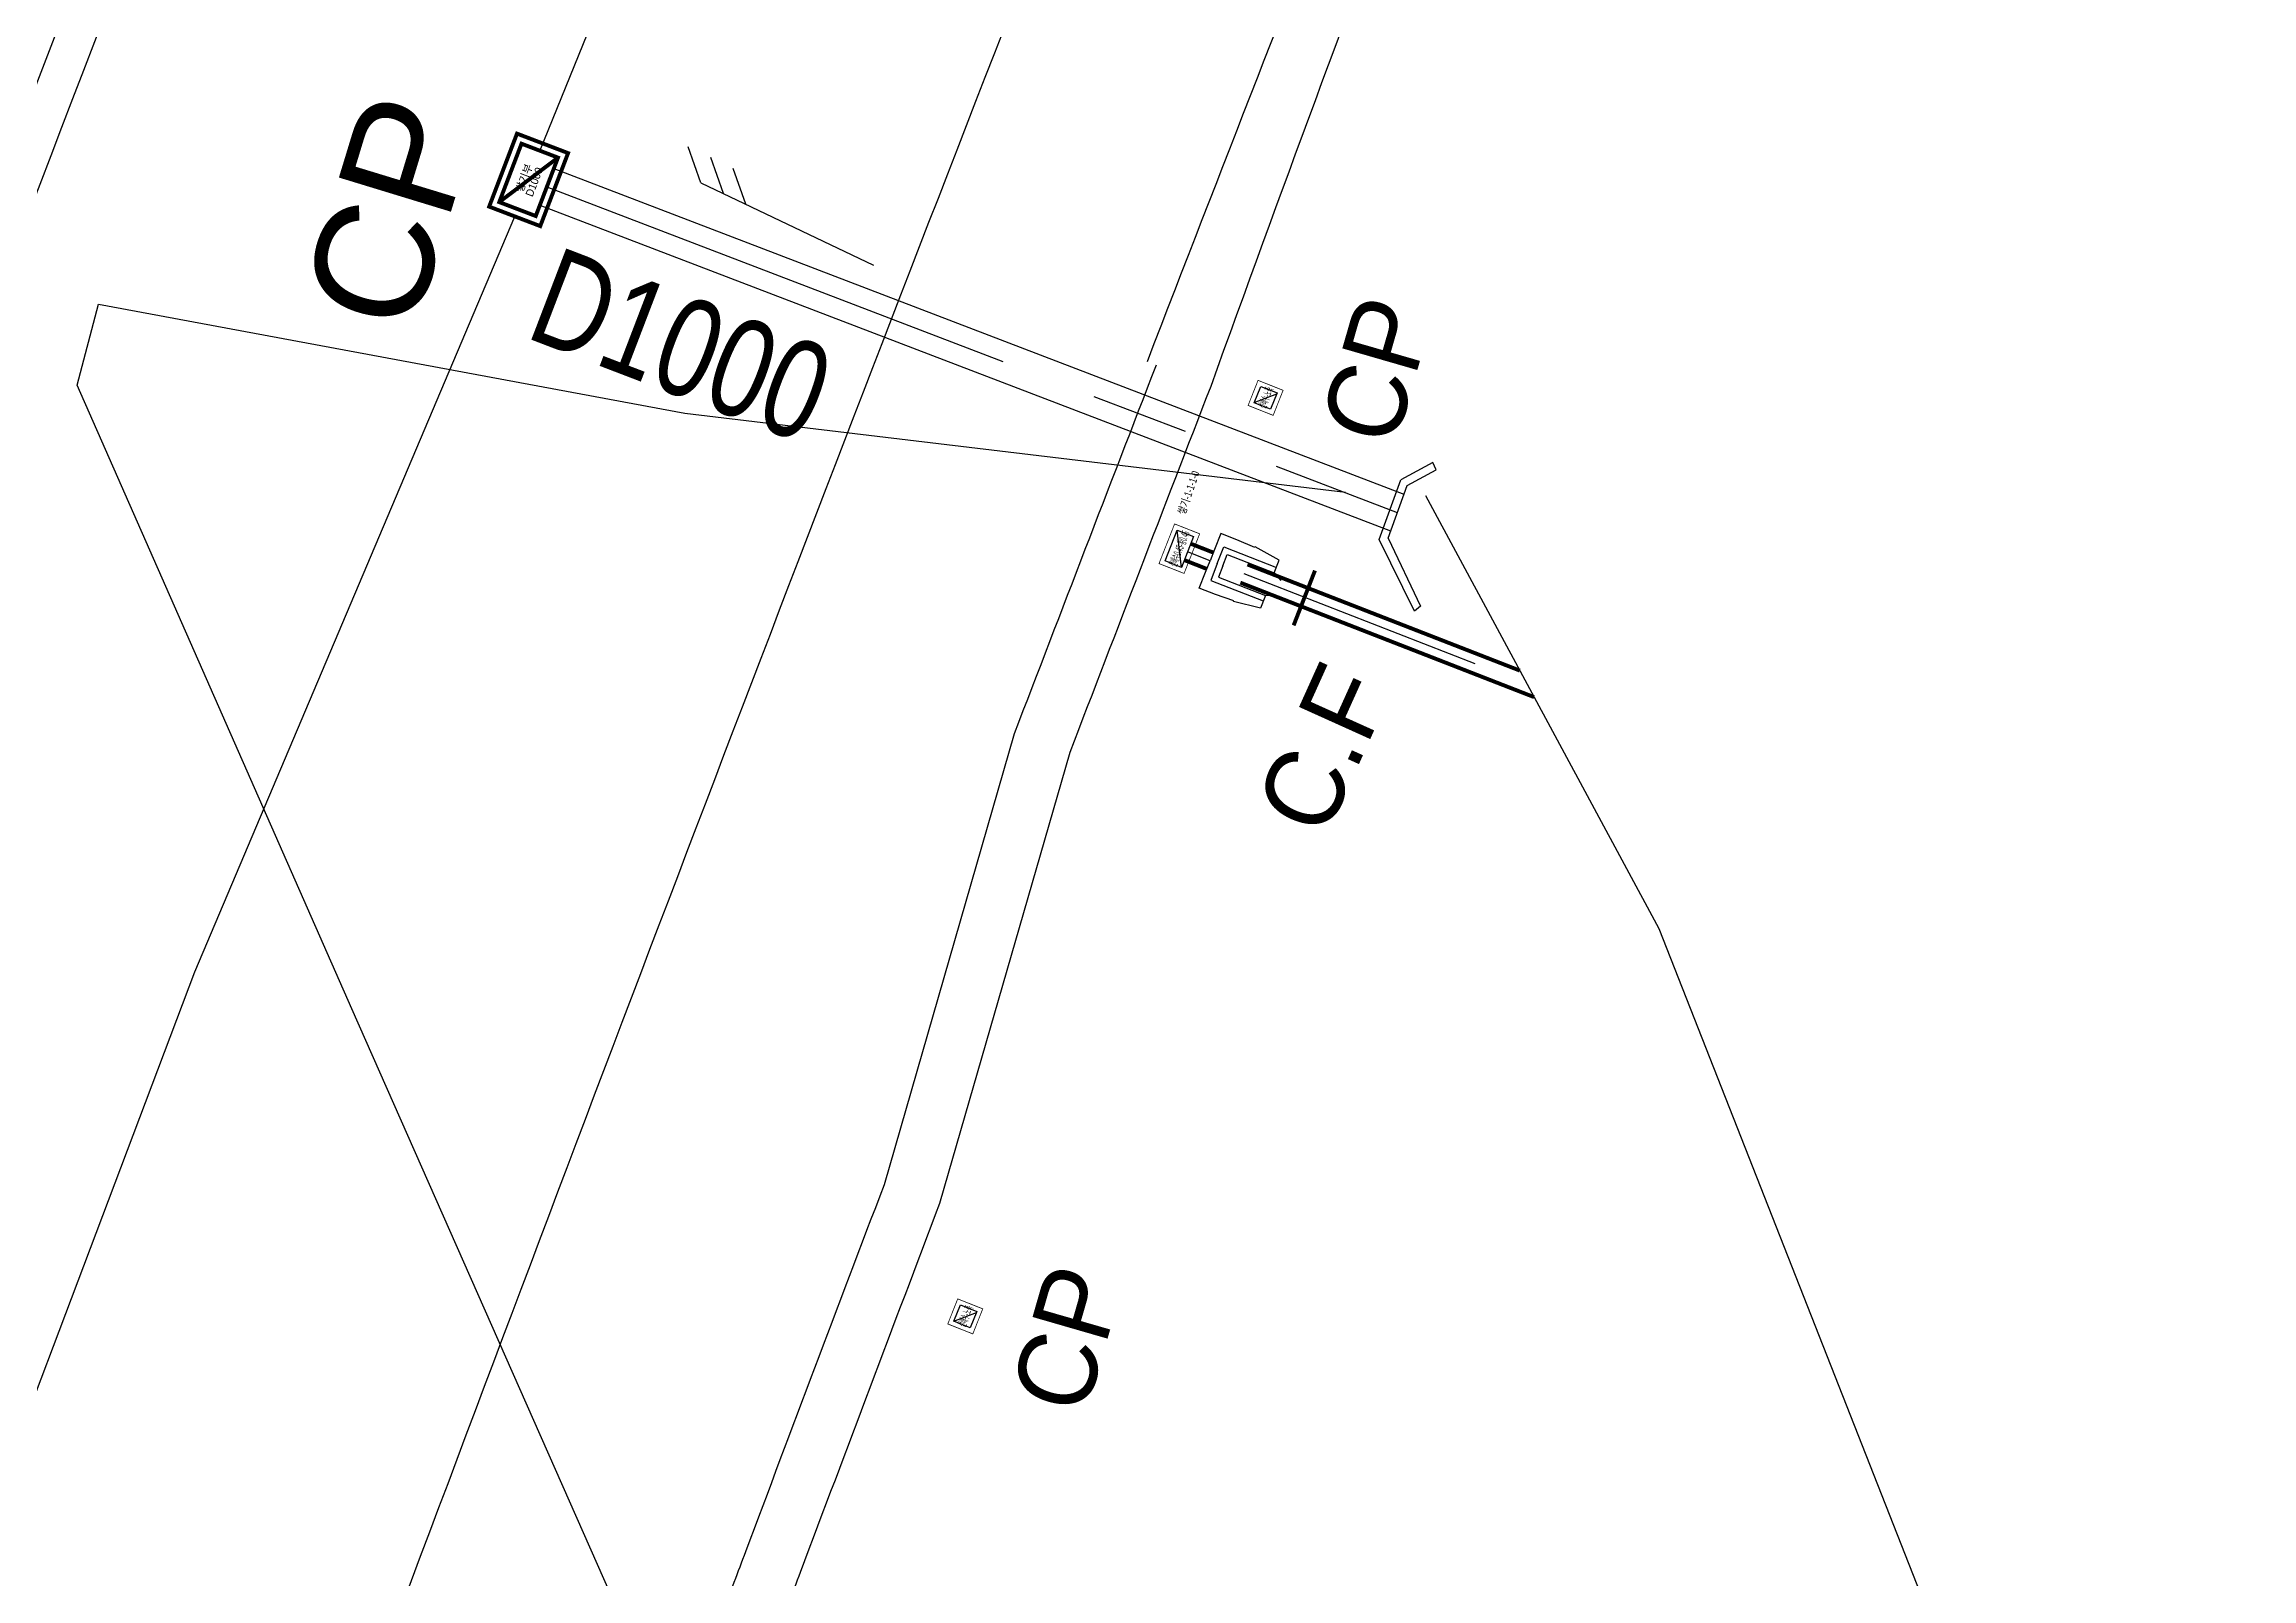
# Model space of a CAD drawing. Header units: millimetres. Extents: x 219390 to 221240, y 444648 to 450301.
# Drawn here: x 220054.9 to 220111.4, y 447804.1 to 447843.4 of the extents above; entities that cross this region are included whole.
import ezdxf
from ezdxf.enums import TextEntityAlignment as Align

# ---------------------------------------------------------------- set-up
doc = ezdxf.new("R2010")
doc.units = ezdxf.units.MM
doc.linetypes.add('7', pattern=[20, 12.5, -2.5, 2.5, -2.5])
doc.linetypes.add('HIDDEN', pattern=[9.524999999999999, 6.35, -3.175])
for name, color, linetype in [('##배수관날개벽', 130, 'Continuous'), ('[도면]U형 V형 측구', 4, 'Continuous'), ('[도면]노면측구', 5, 'Continuous'), ('[도면]배수구조물도수로+방수거+집수거', 30, 'Continuous'), ('[도면]선배수집수정', 4, 'Continuous'), ('[도면]소단측구', 5, 'Continuous'), ('[도면]연속배수시설', 152, 'Continuous'), ('[도면]제작집수정', 30, 'Continuous'), ('[도면]집수정(깎기+쌓기)', 30, 'Continuous'), ('[도면]횡배수관', 30, 'Continuous')]:
    doc.layers.add(name, color=color, linetype=linetype)
doc.layers.add('[도면]배수구조물 텍스트숨김', color=30, linetype='Continuous', plot=False)
doc.styles.add('Han_Romanstyle', font='Dotum.TTF')
doc.styles.get("Standard").update_dxf_attribs({"font": 'arial.ttf'})
doc.styles.add('돋움', font='Dotum.TTF')
doc.linetypes.add('E-WFLOW04', pattern='A,1.5,[32,kscals.shx,S=0.1,R=0,X=0,Y=0],0', length=1.5)
doc.linetypes.add('H-DICHD022', pattern='A,0.9,[32,kosdic.shx,S=0.1,R=0,X=0,Y=0],-0.333333,["D2-2",Standard,S=0.2,R=0,X=0,Y=-0.1],-0.816667', length=2.05)
doc.linetypes.add('H-DICHD04', pattern='A,0.9,[32,kscals.shx,S=0.1,R=0,X=0,Y=0],-0.333333,["D4",Standard,S=0.2,R=0,X=0,Y=-0.1],-0.416667', length=1.65)
doc.linetypes.add('H-DICHL022', pattern='A,0.9,[32,kosdic.shx,S=0.1,R=0,X=0,Y=0],-0.333333,["L2-2",Standard,S=0.2,R=0,X=0,Y=-0.1],-0.816667', length=2.05)
doc.linetypes.add('H-DICHM08', pattern='A,0.9,[32,kosdic.shx,S=0.1,R=0,X=0,Y=0],-0.333333,["M8",Standard,S=0.2,R=0,X=0,Y=-0.1],-0.416667', length=1.649999999999999)
doc.linetypes.add('H-DICHS01', pattern='A,0.9,[32,kosdic.shx,S=0.1,R=0,X=0,Y=0],-0.35,["S1",Standard,S=0.2,R=0,X=0,Y=-0.1],-0.4417462482946794', length=1)
doc.linetypes.add('H-DICHU05', pattern='A,0.9,0,[32,KSCALS.SHX,S=0.1,R=0,X=0,Y=0],-0.333333,0,["U5",Standard,S=0.2,R=0,X=0,Y=-0.1],-0.416667', length=1.65)
doc.linetypes.add('H-DICHV01R', pattern='A,0.9,[32,kscals.shx,S=0.1,R=0,X=0,Y=0],-0.666667,["V1",Standard,S=0.2,R=180,X=0,Y=0.1],-0.083333', length=1.65)

# ---------------------------------------------------------------- blocks, each defined once
blk = doc.blocks.new('A$C31C57068')
at = {"layer": '[도면]소단측구', "color": 4, "ltscale": 8}
blk.add_line((-0.6612789927166887, -0.1596468335483223), (0.8132873749127612, 0.2544757035793737), dxfattribs=at)
at = {"layer": '[도면]소단측구', "color": 4, "ltscale": 8, "flags": 128}
for points in [[(-0.4687284234387334, -0.1055702372104861), (-0.7347270906029735, 0.04378026985796168)], [(-0.2761778541898821, -0.05149364081444219), (-0.5421765213541221, 0.09785686625400558)], [(-0.6612789927166887, -0.1596468335483223), (-0.9272776598809287, -0.01029632647987455)]]:
    blk.add_lwpolyline(points, dxfattribs=at)
at = {"layer": '[도면]소단측구', "color": 4, "ltscale": 8}
blk.add_solid([(0.8132873749127612, 0.2544757035793737), (0.120105325547047, 0.05979995669331403), (0.07143638879060747, 0.2330954690696672), (0.8132873749127612, 0.2544757035793737)], dxfattribs=at)
blk = doc.blocks.new('A$C4A554AB3')
at = {"layer": '[도면]선배수집수정', "color": 0, "const_width": 0.02}
blk.add_lwpolyline([(0.00562103044510065, 0.006293829333278211), (0.00562103050694629, 0.696293829332878), (0.6956210306136391, 0.6962938294079113), (0.6956210304451552, 0.006293829333278211)], close=True, dxfattribs=at)
at = {"layer": '[도면]선배수집수정', "color": 0}
blk.add_lwpolyline([(0.1256210304636362, 0.1262938293331691), (0.1256210304881925, 0.5762938293402631), (0.5756210305632713, 0.5762938294002897), (0.5756210304957413, 0.1262938293331691)], close=True, dxfattribs=at)
blk = doc.blocks.new('A$C14DC56A9')
at = {"layer": '[도면]배수구조물도수로+방수거+집수거', "color": 3}
for points in [[(0.7530006000956746, 1.523000028680598), (0.4430006000957292, 1.523000028680598), (0.4430006000957292, 0.2300000286804789), (0.0930006000955928, 0.2300000286804789), (6.000957455e-07, 0.9300000286802969), (0.0200006000957274, 0.9300000286802969), (6.000957455e-07, 1.430000028680296), (6.000957455e-07, 1.873000028680507), (0.4430006000957292, 1.873000028680507), (0.7530006000956746, 1.873000028680507)], [(0.7530006000956746, 1.523000028680598), (1.06300060009562, 1.523000028680598), (1.06300060009562, 0.2300000286804789), (1.413000600095756, 0.2300000286804789), (1.506000600095603, 0.9300000286802969), (1.486000600095621, 0.9300000286802969), (1.506000600095603, 1.430000028680296), (1.506000600095603, 1.873000028680507), (1.06300060009562, 1.873000028680507), (0.7530006000956746, 1.873000028680507)], [(0.7530006000956746, 1.673000028680689), (0.2930006000956382, 1.673000028680689), (0.2930006000956382, 0.2300000286804789)], [(0.7530006000956746, 1.673000028680689), (1.21300060009571, 1.673000028680689), (1.21300060009571, 0.2300000286804789)], [(0.4430006000957292, 0.2300000286804789), (0.5560006000957856, 2.86804607e-08)], [(1.06300060009562, 0.2300000286804789), (0.9500006000955636, 2.86804607e-08)]]:
    blk.add_lwpolyline(points, dxfattribs=at)

msp = doc.modelspace()

# ---------------------------------------------------------------- linework, layer by layer
at = {"layer": '##배수관날개벽', "color": 4, "linetype": 'Continuous', "flags": 128}
for points in [[(220089.064450663, 447830.6776370495), (220089.6190515491, 447832.2085081651)], [(220089.779048296, 447832.0625970931), (220090.5272306871, 447832.4680861103), (220090.4423974409, 447832.6492029796), (220089.6190515491, 447832.2085081651)], [(220089.2921547536, 447830.717722547), (220089.779048296, 447832.0625970931)], [(220089.2921547536, 447830.717722547), (220090.122335239, 447828.97638039), (220089.9693462372, 447828.8475612713), (220089.064450663, 447830.6776370495)]]:
    msp.add_lwpolyline(points, dxfattribs=at)
at = {"layer": '[도면]U형 V형 측구', "color": 4, "linetype": 'H-DICHV01R', "ltscale": 10, "flags": 128}
for points in [[(220086.6105409631, 447887.4673519752), (220067.5697350105, 447840.6334951542)], [(220090.2499326579, 447831.8101476702), (220096.2260721611, 447820.7226728662), (220106.2284623796, 447795.3010968615), (220108.4786395674, 447787.9291353842), (220110.0432870262, 447781.7694796913)]]:
    msp.add_lwpolyline(points, dxfattribs=at)
at = {"layer": '[도면]U형 V형 측구', "color": 4, "linetype": 'H-DICHU05', "ltscale": 9, "flags": 128}
msp.add_lwpolyline([(220048.5245012988, 447792.1876042628), (220051.1718241388, 447799.6137607854), (220058.7344741465, 447819.6133518665), (220066.928470526, 447838.951597458)], dxfattribs=at)
at = {"layer": '[도면]노면측구', "color": 4, "linetype": 'H-DICHL022', "ltscale": 10, "flags": 128}
for points in [[(220084.7609770187, 447834.6082598176, -0.01029267507241374), (220095.8904725248, 447863.6767797616), (220096.1850301524, 447864.4178624048), (220096.5538375188, 447865.345048651), (220096.922825133, 447866.2719103658), (220097.2920817622, 447867.198673578), (220097.6616065553, 447868.1253388351), (220098.0313985597, 447869.0519064282), (220098.4014568235, 447869.9783766509), (220098.7717803947, 447870.9047497974), (220099.1423683217, 447871.8310261613), (220099.5132196535, 447872.757206039), (220099.8843334387, 447873.6832897261), (220100.2557087268, 447874.6092775202), (220100.6273445669, 447875.5351697178), (220100.9992400095, 447876.46096662), (220101.3713941037, 447877.3866685233), (220101.7438059006, 447878.3122757299), (220102.1164744502, 447879.2377885394), (220102.4893988035, 447880.1632072541), (220102.8625780118, 447881.088532177), (220103.2360111262, 447882.0137636109), (220103.6096971982, 447882.938901859), (220103.9836352801, 447883.8639472277), (220104.3578244235, 447884.788900021), (220104.7322636813, 447885.7137605465), (220105.1069521058, 447886.6385291106), (220105.4818887499, 447887.5632060207), (220111.4127394656, 447902.1789157354)], [(220067.2228277353, 447788.2907920638, -0.0002696104673917625), (220068.5139584799, 447791.7703749923), (220073.6388851649, 447802.6291183173, -0.000126086893874656), (220074.2494630096, 447804.2533265937, -0.0007336819987617345), (220077.818574842, 447813.6982404063), (220081.1498833267, 447825.2342457613, -0.0007297439074220247), (220084.7609770187, 447834.6082598176, -0.0007297439074220247)]]:
    msp.add_lwpolyline(points, format="xyb", dxfattribs=at)
at = {"layer": '[도면]노면측구', "color": 4, "linetype": 'H-DICHD022', "ltscale": 10, "flags": 128}
msp.add_lwpolyline([(220032.2914743041, 447779.7210424547, -0.007149669665671688), (220067.8658968327, 447873.2851266394, -0.007149669665671688)], format="xyb", dxfattribs=at)
at = {"layer": '[도면]노면측구', "color": 4, "linetype": 'H-DICHD04', "ltscale": 10, "flags": 128}
msp.add_lwpolyline([(220058.0320375909, 447787.2228148251, -0.006162849246677612), (220088.4558474671, 447866.6308194112)], format="xyb", dxfattribs=at)
at = {"layer": '[도면]노면측구', "color": 4, "linetype": 'H-DICHM08', "ltscale": 8, "flags": 128}
msp.add_lwpolyline([(220073.5373047114, 447787.8236246284), (220072.6376985168, 447796.3367497425), (220062.7538717098, 447818.6710448792), (220055.7277688106, 447834.6349768585), (220056.2694454381, 447836.7038684472), (220071.2831904534, 447833.9107399538), (220088.2062202753, 447831.896141447)], dxfattribs=at)
at = {"layer": '[도면]배수구조물도수로+방수거+집수거', "color": 4, "const_width": 0.1, "flags": 128}
for points in [[(220084.8172408756, 447830.3463997598), (220084.2402024631, 447830.5731742525)], [(220084.6526471135, 447829.9275813104), (220084.075608701, 447830.1543558031)]]:
    msp.add_lwpolyline(points, dxfattribs=at)
at = {"layer": '[도면]배수구조물도수로+방수거+집수거', "color": 4, "linetype": 'HIDDEN'}
for points in [[(220084.7349439946, 447830.1369905351), (220084.157905582, 447830.3637650277)], [(220085.6016519653, 447829.8088865238), (220092.8501315085, 447826.9860234633)]]:
    msp.add_lwpolyline(points, dxfattribs=at)
at = {"layer": '[도면]배수구조물도수로+방수거+집수거', "color": 4, "const_width": 0.09999999999999998}
for points in [[(220085.692375464, 447830.041844131), (220092.6671049711, 447827.325590858)], [(220086.8747629182, 447828.4823908806), (220087.4212812745, 447829.8857275067)], [(220085.5109284666, 447829.5759289165), (220093.0331580476, 447826.6464560652)]]:
    msp.add_lwpolyline(points, dxfattribs=at)
at = {"layer": '[도면]선배수집수정', "color": 4}
for points in [[(220085.8634046352, 447834.1852820212), (220086.4458488069, 447834.4058453472)], [(220078.172304992, 447810.6750817474), (220078.7547491637, 447810.8956450733)]]:
    msp.add_lwpolyline(points, dxfattribs=at)
at = {"layer": '[도면]연속배수시설', "color": 4, "linetype": 'H-DICHS01', "ltscale": 10, "flags": 128}
for points in [[(220022.8629504583, 447771.3065559987, -0.0006541452241736684), (220025.9844591611, 447779.9337156437), (220029.1723762736, 447791.5766192577, -0.000833616989144514), (220033.2218040274, 447802.5481501191), (220038.3623370129, 447813.470372453, -0.003939880997165097), (220058.1663000136, 447865.0563464277), (220064.8050895698, 447881.8234017686), (220065.1756588841, 447882.7519503586), (220065.5472443456, 447883.6822774285), (220065.9190905687, 447884.612492763), (220066.2911968505, 447885.5425973133), (220066.6635622285, 447886.4725913799), (220067.0361857395, 447887.4024752621), (220067.4090664217, 447888.3322492622), (220067.7822033128, 447889.2619136815), (220068.1555954513, 447890.1914688232), (220068.5292418756, 447891.1209149901), (220068.903141625, 447892.0502524876), (220069.2772937384, 447892.9794816202), (220069.6516972556, 447893.9086026939), (220070.0263512166, 447894.8376160156), (220070.401254661, 447895.7665218921), (220070.7764066298, 447896.695320632), (220070.7766486806, 447896.6959192907)], [(220031.1744617514, 447779.5757215568, -0.008685018539003126), (220074.7316250312, 447893.1350346528, -0.006454786911052478)], [(220083.1288752232, 447835.2397213992, -0.002260986796629924), (220094.4964803265, 447864.2306621959, -0.002260986796629924)], [(220065.8162391124, 447788.8118567873, -0.0002742491841344544), (220067.1301893764, 447792.3528373418), (220072.256231042, 447803.2139430983, -0.0001216366121388101), (220072.8455290872, 447804.7815022667, -0.0007292317129688147), (220076.3944548901, 447814.1732507371), (220079.7264881353, 447825.7117658689, -0.0007343826285451785), (220083.3620326225, 447835.1495126018, -0.0007343826285451785)]]:
    msp.add_lwpolyline(points, format="xyb", dxfattribs=at)
at = {"layer": '[도면]제작집수정', "color": 4, "linetype": 'HIDDEN', "ltscale": 0.5}
msp.add_line((220084.0024073175, 447829.9680906034), (220083.8944881965, 447830.9237858811), dxfattribs=at)
at = {"layer": '[도면]제작집수정', "color": 4, "const_width": 0.02, "flags": 128}
msp.add_lwpolyline([(220083.8266949467, 447831.0793624707), (220084.4688832356, 447830.8269853687), (220084.0702005674, 447829.8125140136), (220083.4280122784, 447830.0648911158)], close=True, dxfattribs=at)
at = {"layer": '[도면]제작집수정', "color": 4}
msp.add_lwpolyline([(220084.0024073175, 447829.9680906034), (220083.5835888681, 447830.1326843656), (220083.8944881965, 447830.9237858811), (220084.3133066458, 447830.7591921188)], close=True, dxfattribs=at)
at = {"layer": '[도면]집수정(깎기+쌓기)', "color": 4, "const_width": 0.1}
for points in [[(220067.5825418523, 447838.7022168252), (220066.2743991996, 447839.2009780908), (220066.9869152936, 447841.0697533089), (220068.2950579462, 447840.5709920432)], [(220067.46691594, 447838.9603459563), (220066.5325283309, 447839.3166040031), (220067.102541206, 447840.8116241776), (220068.036928815, 447840.4553661309)]]:
    msp.add_lwpolyline(points, close=True, dxfattribs=at)
msp.add_lwpolyline([(220066.5325283309, 447839.3166040031), (220068.0369288151, 447840.4553661308)], dxfattribs=at)
at = {"layer": '[도면]횡배수관', "color": 4, "linetype": 'Continuous', "flags": 128}
for points in [[(220067.9307146855, 447840.1747964151), (220089.699067957, 447831.8416791453)], [(220067.5731300695, 447839.240915672), (220089.3585928632, 447830.9012347827)]]:
    msp.add_lwpolyline(points, dxfattribs=at)
at = {"layer": '[도면]횡배수관', "color": 4, "linetype": '7', "flags": 128}
msp.add_lwpolyline([(220067.7519223775, 447839.7078560436), (220089.5288304033, 447831.3714569453)], dxfattribs=at)

# ---------------------------------------------------------------- block references
at = {"layer": '[도면]배수구조물도수로+방수거+집수거', "color": 4, "xscale": -1, "rotation": 68.54539704325384}
msp.add_blockref('A$C14DC56A9', (220086.7535799263, 447830.1527381405), dxfattribs=at)
at = {"layer": '[도면]선배수집수정', "color": 4, "rotation": 68.36533326365223}
for p in [(220086.3546141074, 447833.8505990489), (220078.6635144642, 447810.340398775)]:
    msp.add_blockref('A$C4A554AB3', p, dxfattribs=at)
at = {"layer": '[도면]소단측구', "color": 4, "linetype": 'E-WFLOW04', "ltscale": 9, "xscale": 3.199999999916525, "yscale": 3.199999999916525, "zscale": 3.199999999916525, "rotation": 318.8346533951529}
msp.add_blockref('A$C31C57068', (220073.624890448, 447838.8032673558), dxfattribs=at)

# ---------------------------------------------------------------- texts
at = {"layer": '[도면]배수구조물 텍스트숨김', "color": 4, "style": '돋움', "width": 0.8}
msp.add_text('D1000', height=2.5, rotation=339.0512141253142, dxfattribs=at).set_placement((220070.7535277284, 447834.4935063109, 222), align=Align.CENTER)
at = {"layer": '[도면]선배수집수정', "color": 4, "ltscale": 20, "style": 'Han_Romanstyle'}
for s, rotation, p in [('CP', 73.87960087234352, (220089.4586225149, 447832.9966948217)), ('C.F', 65.72163344454587, (220087.6728821922, 447822.9921304777, 301)), ('CP', 73.87960087234352, (220081.5252881554, 447808.2048902916))]:
    msp.add_text(s, height=2, rotation=rotation, dxfattribs=at).set_placement(p)
at = {"layer": '[도면]선배수집수정', "color": 4, "linetype": 'ByBlock', "style": '돋움', "width": 0.4}
for p in [(220086.1617778708, 447834.3137213319), (220078.4706782275, 447810.8035210581)]:
    msp.add_text('선배수-노측', height=0.2, rotation=68.36533326388044, dxfattribs=at).set_placement(p, align=Align.MIDDLE_CENTER)
at = {"layer": '[도면]제작집수정', "color": 4, "linetype": 'ByBlock', "style": '돋움'}
for s, height, rotation, width, p in [('쌓기-1-1-1-0', 0.2000000000000001, 70.637917352594, 0.8, (220084.1852186648, 447831.8783237737)), ('선배수0.45-횡0.45', 0.2, 68.54539704906199, 0.4, (220083.9466797913, 447830.4466330446))]:
    msp.add_text(s, height=height, rotation=rotation, dxfattribs=dict(at, width=width)).set_placement(p, align=Align.MIDDLE_CENTER)
at = {"layer": '[도면]집수정(깎기+쌓기)', "color": 4}
msp.add_text('CP', height=3, rotation=73.03385925292969, dxfattribs=at).set_placement((220066.0222454951, 447838.3680930082, -168), align=Align.BOTTOM_CENTER)
at = {"layer": '[도면]집수정(깎기+쌓기)', "color": 4, "style": '돋움'}
for s, p in [('쌓기부', (220067.1664057076, 447839.9310985429)), ('D1000', (220067.4268865633, 447839.8317838688))]:
    msp.add_text(s, height=0.2, rotation=69.12943312224631, dxfattribs=at).set_placement(p, align=Align.MIDDLE_CENTER)

doc.saveas('drawing.dxf')
